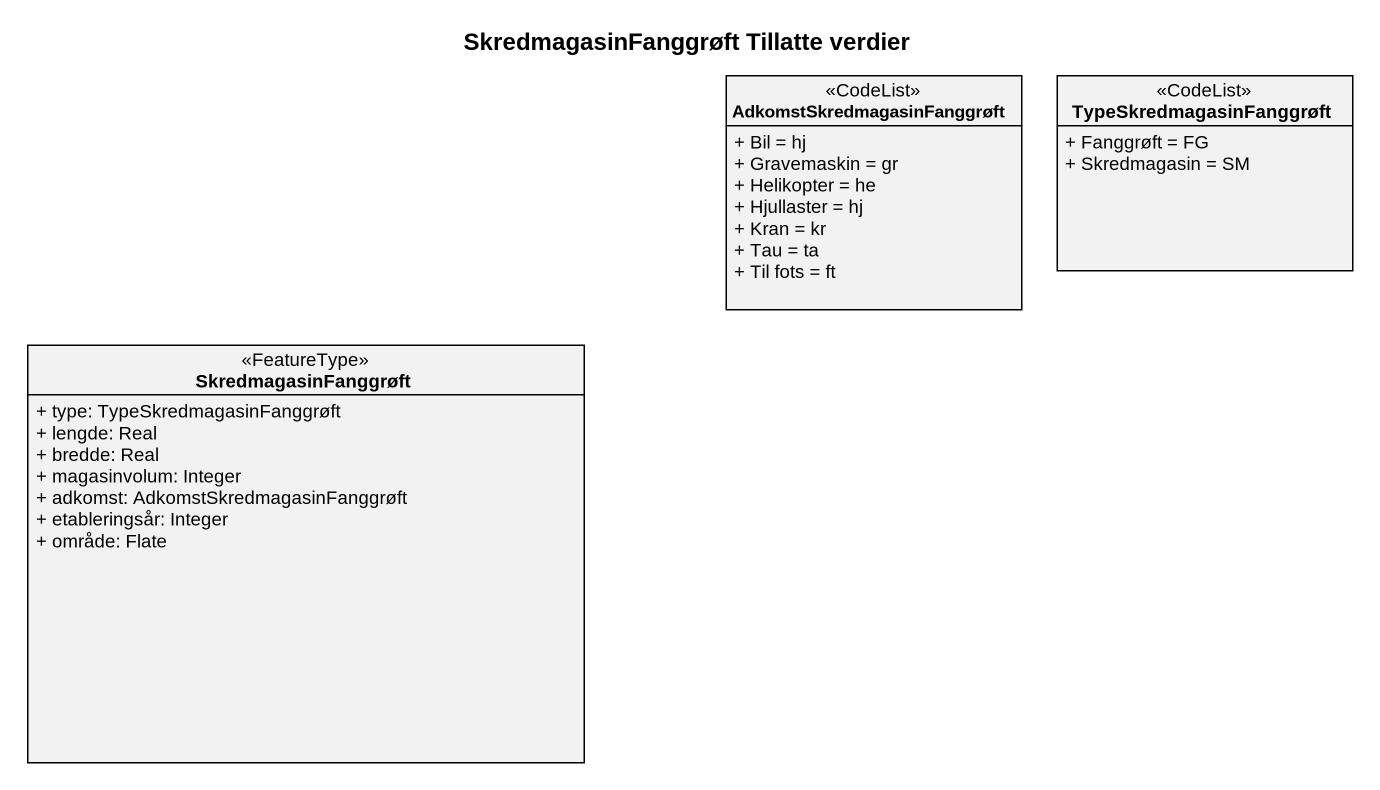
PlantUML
@startuml
title SkredmagasinFanggrøft Tillatte verdier
hide circle
hide empty members
skinparam classAttributeIconSize 0
class AdkomstSkredmagasinFanggrøft <<CodeList>> {
  + Bil = hj
  + Gravemaskin = gr
  + Helikopter = he
  + Hjullaster = hj
  + Kran = kr
  + Tau = ta
  + Til fots = ft
}
class TypeSkredmagasinFanggrøft <<CodeList>> {
  + Fanggrøft = FG
  + Skredmagasin = SM
}
class SkredmagasinFanggrøft <<FeatureType>> {
  + type: TypeSkredmagasinFanggrøft
  + lengde: Real
  + bredde: Real
  + magasinvolum: Integer
  + adkomst: AdkomstSkredmagasinFanggrøft
  + etableringsår: Integer
  + område: Flate
}
@enduml
